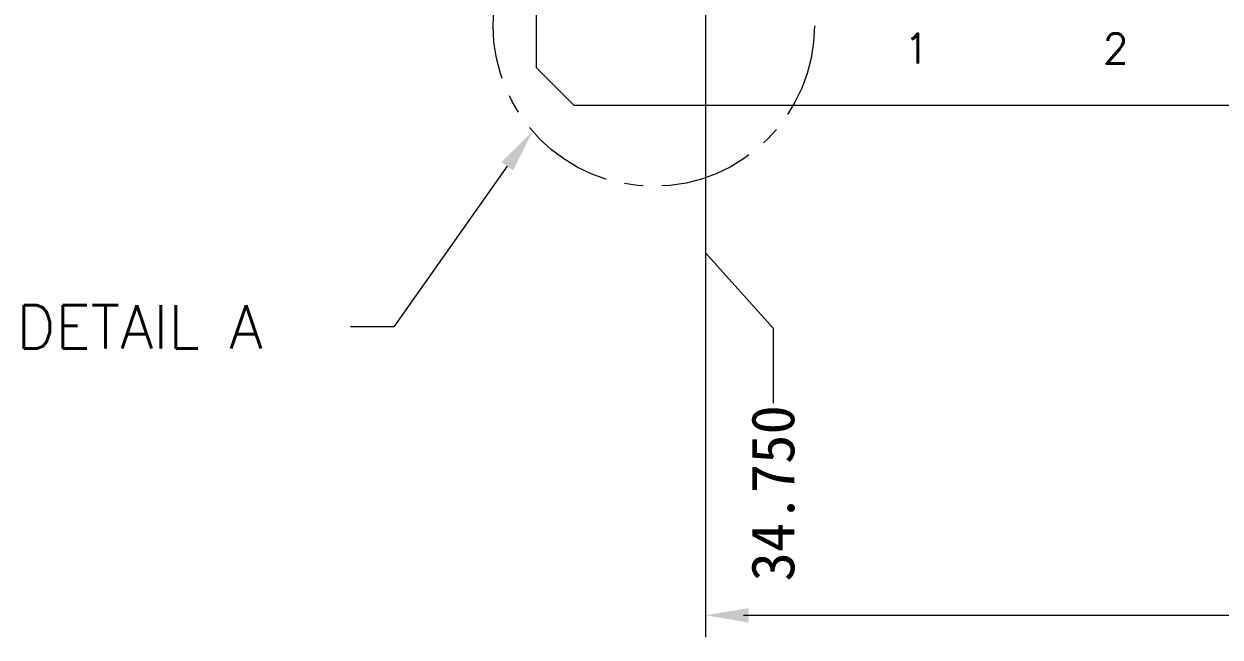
# Model space of a CAD drawing. Header units: millimetres. Extents: x 4066 to 4192, y 1600 to 1759.
# Drawn here: x 4076.69 to 4108.54, y 1655.07 to 1671.39 of the extents above; entities that cross this region are included whole.
import ezdxf

# ---------------------------------------------------------------- set-up
doc = ezdxf.new("R2010")
doc.units = ezdxf.units.MM
doc.linetypes.add('CENTER', pattern=[2, 1.25, -0.25, 0.25, -0.25])
doc.layers.add('1', color=7, linetype='Continuous')
doc.layers.add('1D', color=4, linetype='Continuous')
doc.layers.add('标注线', color=3, linetype='Continuous', lineweight=18)
doc.styles.add('SIMPLEX', font='SIMPLEX')
doc.styles.get("Standard").update_dxf_attribs({"font": 'SimSun.ttf'})
doc.styles.add('宋体', font='SimSun.ttf')
doc.dimstyles.new('ISO-25', dxfattribs={"dimtxt": 0.1, "dimasz": 0.08, "dimexe": 0.015, "dimexo": 0.015, "dimgap": 0.02, "dimtad": 0, "dimzin": 1, "dimdsep": 46, "dimtxsty": 'Standard', "dimcen": 0.1, "dimadec": 0, "dimazin": 0, "dimtfac": 1, "dimtmove": 0, "dimatfit": 3, "dimfxl": 1, "dimarcsym": 0})

# ---------------------------------------------------------------- blocks, each defined once
blk = doc.blocks.new('*D39')
at = {"layer": 'Defpoints', "color": 0, "transparency": 16777216}
for p in [(4129.593, 1745.709), (4094.843, 1673.221), (4096.641, 1661.293)]:
    blk.add_point(p, dxfattribs=at)
at = {"layer": '标注线', "color": 0, "lineweight": 5, "transparency": 16777216}
for p, q in [((4094.843, 1673.206), (4094.843, 1665.293)), ((4094.843, 1665.293), (4096.641, 1663.293)), ((4096.641, 1663.293), (4096.641, 1661.293))]:
    blk.add_line(p, q, dxfattribs=at)
at = {"layer": '标注线', "color": 0, "lineweight": 5, "transparency": 16777216, "insert": (4096.641, 1658.896), "char_height": 1.15, "attachment_point": 5, "rotation": 90}
blk.add_mtext('34.750', dxfattribs=at)

msp = doc.modelspace()

# ---------------------------------------------------------------- linework, layer by layer
at = {"layer": '1', "lineweight": 5}
for p, q in [((4090.3431, 1670.2214, 0.0291), (4090.3431, 1680.7214, 0.0291)), ((4091.3431, 1669.2214, 0.0291), (4090.3431, 1670.2214, 0.0291)), ((4166.8431, 1669.2214, 0.0291), (4091.3431, 1669.2214, 0.0291))]:
    msp.add_line(p, q, dxfattribs=at)
at = {"layer": '1D', "color": 2, "linetype": 'CENTER', "lineweight": 5, "ltscale": 2}
msp.add_circle((4093.4628, 1671.3416, 0.0291), 4.2763, dxfattribs=at)
at = {"layer": '标注线', "lineweight": 5}
for p, q in [((4094.8431, 1673.016, 0.0291), (4094.8431, 1655.0687, 0.0291)), ((4089.5622, 1667.6016, 0.0291), (4086.5419, 1663.325, 0.0291)), ((4086.5419, 1663.325, 0.0291), (4085.3919, 1663.325, 0.0291)), ((4095.8485, 1655.6484, 0.0291), (4127.055, 1655.6484, 0.0291))]:
    msp.add_line(p, q, dxfattribs=at)
for points in [[(4089.4075, 1667.7146, 0.0291), (4090.2406, 1668.5302, 0.0291), (4089.717, 1667.4885, 0.0291)], [(4095.9931, 1655.84, 0.0291), (4095.9931, 1655.4567, 0.0291), (4094.8431, 1655.6484, 0.0291)]]:
    msp.add_solid(points, dxfattribs=at)

# ---------------------------------------------------------------- texts
at = {"layer": '1D', "color": 1, "lineweight": 5, "char_height": 0.8, "attachment_point": 5, "style": '宋体'}
for s, insert in [('{\\Fsimplex|c0;1}', (4100.4635, 1670.7334, 0.0291)), ('{\\Fsimplex|c0;2}', (4105.7635, 1670.7334, 0.0291))]:
    msp.add_mtext(s, dxfattribs=dict(at, insert=insert))
at = {"layer": '标注线', "lineweight": 5, "style": 'SIMPLEX'}
msp.add_text('DETAIL A', height=1.15, dxfattribs=at).set_placement((4076.4943, 1662.75, 0.0291))

# ---------------------------------------------------------------- dimensions: what is measured, and where the dimension line sits
at = {"layer": '标注线', "lineweight": 5}
dim = msp.add_ordinate_dim(feature_location=(4094.8431, 1673.2214), offset=(1.7975, -11.9287), dtype=1, origin=(4129.5931, 1745.7094), dimstyle='ISO-25', override={"dimtxt": 1.15, "dimasz": 1, "dimdec": 3, "dimfxl": 0.0072, "dimlwe": 5, "dimarcsym": 2}, dxfattribs=at)
dim.commit()
dim.dimension.update_dxf_attribs({"geometry": '*D39', "text_midpoint": (4096.6406, 1658.8956)})

doc.saveas('drawing.dxf')
